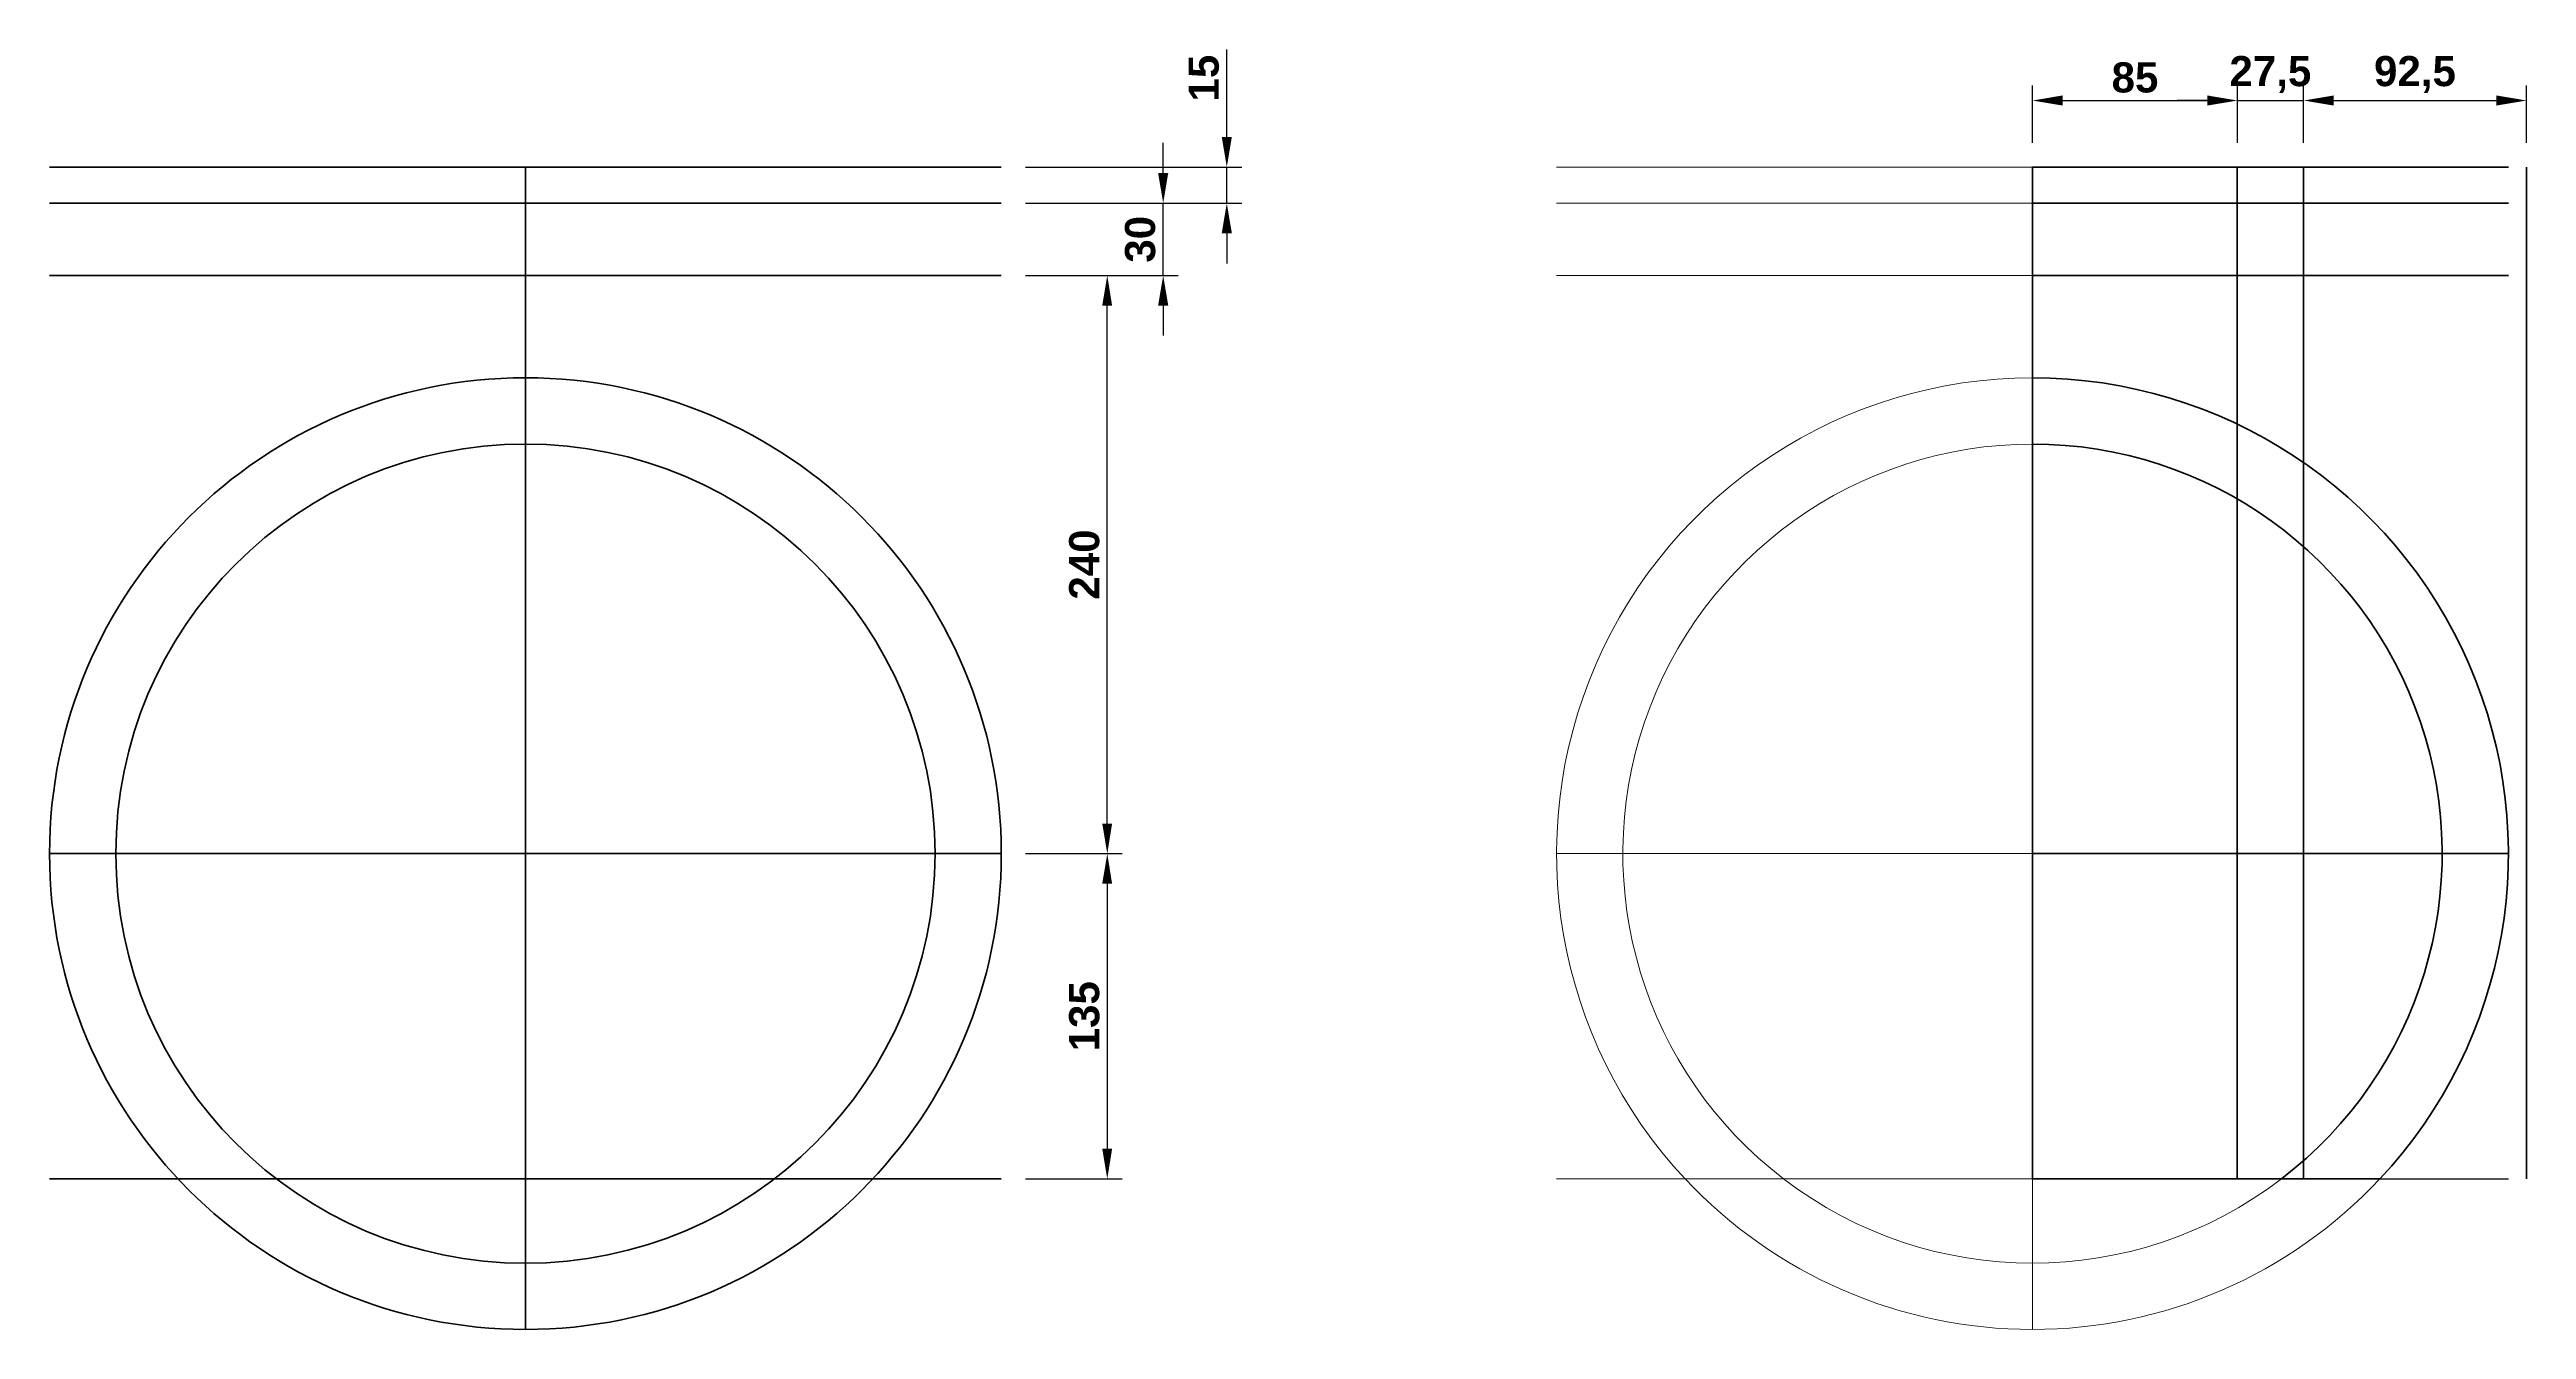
# Model space of a CAD drawing. Header units: millimetres. Extents: x 5774 to 12351, y 222 to 1276.
# Drawn here: x 6316 to 7344, y 743 to 1275 of the extents above; entities that cross this region are included whole.
import ezdxf

# ---------------------------------------------------------------- set-up
doc = ezdxf.new("R2010")
doc.units = ezdxf.units.MM
doc.header["$LTSCALE"] = 0.3
doc.layers.add('Contorno', color=5, linetype='Continuous', lineweight=50)
doc.layers.add('cotas', color=7, linetype='Continuous', lineweight=9)
doc.styles.get("Standard").update_dxf_attribs({"font": ''})
doc.styles.get('Standard').set_extended_font_data('Arial', bold=True)
doc.dimstyles.new('cota annotative', dxfattribs={"dimtxt": 2.5, "dimasz": 2.5, "dimexe": 1.25, "dimexo": 2, "dimtad": 1, "dimtxsty": 'Standard', "dimcen": -5, "dimclrt": 102, "dimadec": 0, "dimazin": 0, "dimtfac": 1, "dimtmove": 0, "dimatfit": 3, "dimfxl": 1, "dimarcsym": 0})

# ---------------------------------------------------------------- blocks, each defined once
blk = doc.blocks.new('*D2')
at = {"layer": 'cotas', "color": 0, "lineweight": -2}
for p, q in [((6721, 940.8), (6761.2, 940.8)), ((6755, 928.3), (6755, 818.3)), ((6721, 805.8), (6761.2, 805.8))]:
    blk.add_line(p, q, dxfattribs=at)
at = {"layer": 'cotas', "color": 0}
for points in [[(6752.9, 928.3), (6757, 928.3), (6755, 940.8)], [(6752.9, 818.3), (6757, 818.3), (6755, 805.8)]]:
    blk.add_solid(points, dxfattribs=at)
at = {"layer": 'Defpoints', "color": 0}
for p in [(6711, 940.8), (6711, 805.8), (6755, 805.8)]:
    blk.add_point(p, dxfattribs=at)
at = {"layer": 'cotas', "color": 102, "insert": (6745.5, 873.3), "char_height": 12.5, "attachment_point": 5, "rotation": 90}
blk.add_mtext('135', dxfattribs=at)
blk = doc.blocks.new('*D3')
at = {"layer": 'cotas', "color": 0, "lineweight": -2}
for p, q in [((6721, 1180.8), (6761.2, 1180.8)), ((6755, 953.3), (6755, 1168.3)), ((6721, 940.8), (6761.2, 940.8))]:
    blk.add_line(p, q, dxfattribs=at)
at = {"layer": 'cotas', "color": 0}
for points in [[(6752.9, 1168.3), (6757, 1168.3), (6755, 1180.8)], [(6752.9, 953.3), (6757, 953.3), (6755, 940.8)]]:
    blk.add_solid(points, dxfattribs=at)
at = {"layer": 'Defpoints', "color": 0}
for p in [(6711, 1180.8), (6755, 1180.8), (6711, 940.8)]:
    blk.add_point(p, dxfattribs=at)
at = {"layer": 'cotas', "color": 102, "insert": (6745.5, 1060.8), "char_height": 12.5, "attachment_point": 5, "rotation": 90}
blk.add_mtext('240', dxfattribs=at)
blk = doc.blocks.new('*D4')
at = {"layer": 'cotas', "color": 0, "lineweight": -2}
for p, q in [((6778.2, 1223.3), (6778.2, 1235.8)), ((6721, 1210.8), (6784.4, 1210.8)), ((6778.2, 1180.8), (6778.2, 1210.8)), ((6721, 1180.8), (6784.4, 1180.8)), ((6778.2, 1168.3), (6778.2, 1155.8))]:
    blk.add_line(p, q, dxfattribs=at)
at = {"layer": 'cotas', "color": 0}
for points in [[(6776.1, 1223.3), (6780.3, 1223.3), (6778.2, 1210.8)], [(6776.1, 1168.3), (6780.3, 1168.3), (6778.2, 1180.8)]]:
    blk.add_solid(points, dxfattribs=at)
at = {"layer": 'Defpoints', "color": 0}
for p in [(6711, 1210.8), (6778.2, 1210.8), (6711, 1180.8)]:
    blk.add_point(p, dxfattribs=at)
at = {"layer": 'cotas', "color": 102, "insert": (6768.7, 1195.8), "char_height": 12.5, "attachment_point": 5, "rotation": 90}
blk.add_mtext('30', dxfattribs=at)
blk = doc.blocks.new('*D5')
at = {"layer": 'cotas', "color": 0, "lineweight": -2}
for p, q in [((6804.6, 1238.3), (6804.6, 1274.6)), ((6721, 1225.8), (6810.9, 1225.8)), ((6804.6, 1210.8), (6804.6, 1225.8)), ((6721, 1210.8), (6810.9, 1210.8)), ((6804.6, 1198.3), (6804.6, 1185.8))]:
    blk.add_line(p, q, dxfattribs=at)
at = {"layer": 'cotas', "color": 0}
for points in [[(6802.5, 1238.3), (6806.7, 1238.3), (6804.6, 1225.8)], [(6802.5, 1198.3), (6806.7, 1198.3), (6804.6, 1210.8)]]:
    blk.add_solid(points, dxfattribs=at)
at = {"layer": 'Defpoints', "color": 0}
for p in [(6711, 1225.8), (6711, 1210.8), (6804.6, 1210.8)]:
    blk.add_point(p, dxfattribs=at)
at = {"layer": 'cotas', "color": 102, "insert": (6795.1, 1262.7), "char_height": 12.5, "attachment_point": 5, "rotation": 90}
blk.add_mtext('15', dxfattribs=at)
blk = doc.blocks.new('*D6')
at = {"layer": 'cotas', "color": 0, "lineweight": -2}
for p, q in [((7139, 1235.8), (7139, 1259.7)), ((7224, 1235.8), (7224, 1259.7)), ((7151.5, 1253.4), (7211.5, 1253.4))]:
    blk.add_line(p, q, dxfattribs=at)
at = {"layer": 'cotas', "color": 0}
for points in [[(7151.5, 1255.5), (7151.5, 1251.3), (7139, 1253.4)], [(7211.5, 1255.5), (7211.5, 1251.3), (7224, 1253.4)]]:
    blk.add_solid(points, dxfattribs=at)
at = {"layer": 'Defpoints', "color": 0}
for p in [(7224, 1253.4), (7139, 1225.8), (7224, 1225.8)]:
    blk.add_point(p, dxfattribs=at)
at = {"layer": 'cotas', "color": 102, "insert": (7181.5, 1262.9), "char_height": 12.5, "attachment_point": 5}
blk.add_mtext('85', dxfattribs=at)
blk = doc.blocks.new('*D7')
at = {"layer": 'cotas', "color": 0, "lineweight": -2}
for p, q in [((7224, 1235.8), (7224, 1259.7)), ((7251.5, 1235.8), (7251.5, 1259.7)), ((7211.5, 1253.4), (7199, 1253.4)), ((7224, 1253.4), (7251.5, 1253.4)), ((7264, 1253.4), (7276.5, 1253.4))]:
    blk.add_line(p, q, dxfattribs=at)
at = {"layer": 'cotas', "color": 0}
for points in [[(7211.5, 1255.5), (7211.5, 1251.3), (7224, 1253.4)], [(7264, 1255.5), (7264, 1251.3), (7251.5, 1253.4)]]:
    blk.add_solid(points, dxfattribs=at)
at = {"layer": 'Defpoints', "color": 0}
for p in [(7251.5, 1253.4), (7224, 1225.8), (7251.5, 1225.8)]:
    blk.add_point(p, dxfattribs=at)
at = {"layer": 'cotas', "color": 102, "insert": (7237.7, 1264.2), "char_height": 12.5, "attachment_point": 5}
blk.add_mtext('27,5', dxfattribs=at)
blk = doc.blocks.new('*D8')
at = {"layer": 'cotas', "color": 0, "lineweight": -2}
for p, q in [((7251.5, 1235.8), (7251.5, 1259.7)), ((7344, 1235.8), (7344, 1259.7)), ((7264, 1253.4), (7331.5, 1253.4))]:
    blk.add_line(p, q, dxfattribs=at)
at = {"layer": 'cotas', "color": 0}
for points in [[(7264, 1255.5), (7264, 1251.3), (7251.5, 1253.4)], [(7331.5, 1255.5), (7331.5, 1251.3), (7344, 1253.4)]]:
    blk.add_solid(points, dxfattribs=at)
at = {"layer": 'Defpoints', "color": 0}
for p in [(7344, 1253.4), (7251.5, 1225.8), (7344, 1225.8)]:
    blk.add_point(p, dxfattribs=at)
at = {"layer": 'cotas', "color": 102, "insert": (7297.7, 1264.2), "char_height": 12.5, "attachment_point": 5}
blk.add_mtext('92,5', dxfattribs=at)

msp = doc.modelspace()

# ---------------------------------------------------------------- linework, layer by layer
at = {"color": 252, "true_color": 0x939598}
msp.add_line((7283.13, 805.798), (7336.473, 805.798), dxfattribs=at)
at = {"layer": 'Contorno'}
for p, q in [((6316.026, 1225.798), (6711.026, 1225.798)), ((6513.526, 743.298), (6513.526, 1225.798)), ((7138.973, 1225.798), (7336.473, 1225.798)), ((7138.973, 805.798), (7138.973, 1225.798)), ((7223.973, 805.798), (7223.973, 1225.798)), ((7251.473, 805.798), (7251.473, 1225.798)), ((7343.973, 805.798), (7343.973, 1225.798)), ((6316.026, 1210.798), (6711.026, 1210.798)), ((7138.973, 1210.798), (7336.473, 1210.798)), ((6316.026, 1180.798), (6711.026, 1180.798)), ((7138.973, 1180.798), (7336.473, 1180.798)), ((6316.026, 940.798), (6711.026, 940.798)), ((7138.973, 940.798), (7336.473, 940.798)), ((6316.026, 805.798), (6711.026, 805.798)), ((7138.973, 805.798), (7283.13, 805.798))]:
    msp.add_line(p, q, dxfattribs=at)
for radius in [197.5, 170]:
    msp.add_circle((6513.526, 940.798), radius, dxfattribs=at)
for radius, start in [(197.5, 316.878768), (170, 307.428006)]:
    msp.add_arc((7138.973, 940.798), radius, start, 90, dxfattribs=at)
at = {"layer": 'cotas', "color": 252, "true_color": 0x939598}
for p, q in [((7138.973, 1225.798), (6941.473, 1225.798)), ((7138.973, 1210.798), (6941.473, 1210.798)), ((7138.973, 1180.798), (6941.473, 1180.798)), ((7138.973, 940.798), (6941.473, 940.798)), ((6941.473, 805.798), (6994.816, 805.798)), ((7138.973, 805.798), (6994.816, 805.798)), ((7138.973, 743.298), (7138.973, 805.798))]:
    msp.add_line(p, q, dxfattribs=at)
for radius, start, end in [(197.5, 90, 223.121232), (170, 90, 232.571994), (197.5, 223.121232, 316.878768), (170, 232.571994, 307.428006)]:
    msp.add_arc((7138.973, 940.798), radius, start, end, dxfattribs=at)

# ---------------------------------------------------------------- dimensions: what is measured, and where the dimension line sits
at = {"layer": 'cotas'}
for base, p1, picture, middle in [((6804.608, 1210.798), (6711.026, 1225.798), '*D5', (6804.608, 1262.68)), ((6778.168, 1210.798), (6711.026, 1180.798), '*D4', (6778.168, 1195.798))]:
    dim = msp.add_linear_dim(base=base, p1=p1, p2=(6711.026, 1210.798), angle=90, dimstyle='cota annotative', dxfattribs=at)
    dim.commit()
    dim.dimension.update_dxf_attribs({"geometry": picture, "text_midpoint": middle, "dimtype": 160})
for base, p1, p2, picture, middle in [((7223.973, 1253.408), (7138.973, 1225.798), (7223.973, 1225.798), '*D6', (7181.473, 1262.92)), ((7343.973, 1253.408), (7251.473, 1225.798), (7343.973, 1225.798), '*D8', (7297.723, 1264.203))]:
    dim = msp.add_linear_dim(base=base, p1=p1, p2=p2, dimstyle='cota annotative', dxfattribs=at)
    dim.commit()
    dim.dimension.update_dxf_attribs({"geometry": picture, "text_midpoint": middle})
dim = msp.add_linear_dim(base=(7251.473, 1253.408), p1=(7223.973, 1225.798), p2=(7251.473, 1225.798), dimstyle='cota annotative', dxfattribs=at)
dim.commit()
dim.dimension.update_dxf_attribs({"geometry": '*D7', "text_midpoint": (7237.723, 1253.408), "dimtype": 160})
for base, p2, picture, middle in [((6754.96, 1180.798), (6711.026, 1180.798), '*D3', (6745.453, 1060.798)), ((6754.96, 805.798), (6711.026, 805.798), '*D2', (6745.453, 873.298))]:
    dim = msp.add_linear_dim(base=base, p1=(6711.026, 940.798), p2=p2, angle=90, dimstyle='cota annotative', dxfattribs=at)
    dim.commit()
    dim.dimension.update_dxf_attribs({"geometry": picture, "text_midpoint": middle})

doc.saveas('drawing.dxf')
